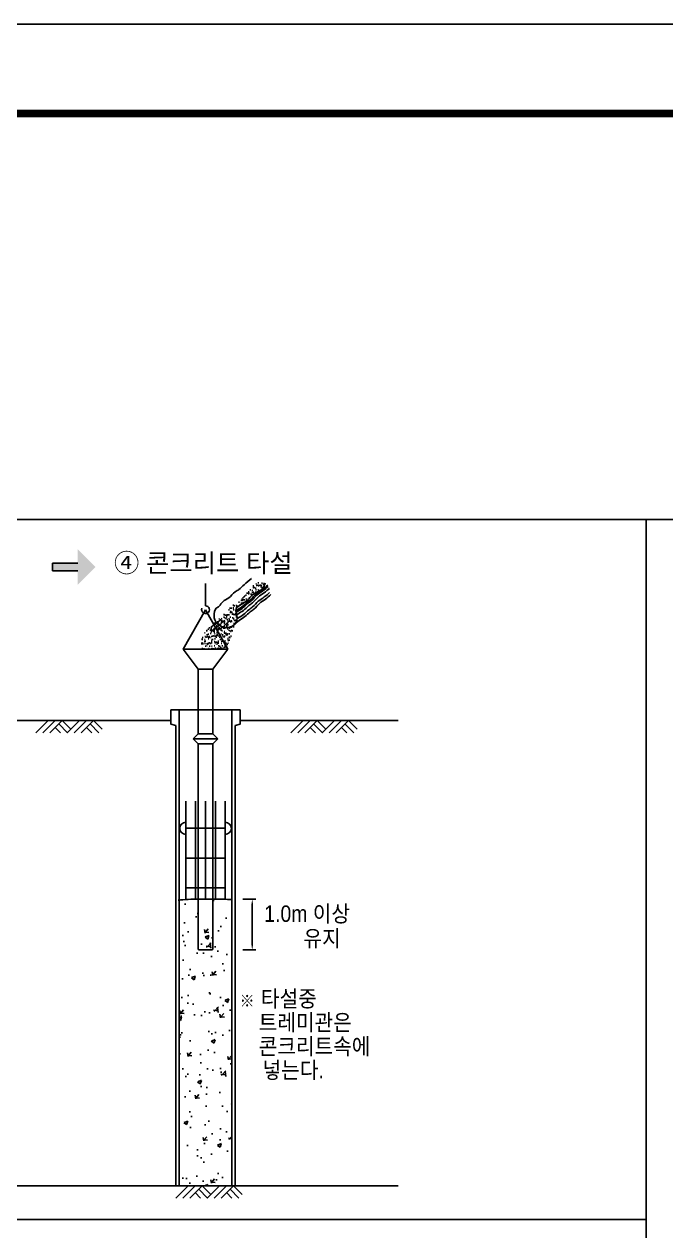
# Model space of a CAD drawing. Header units: millimetres. Extents: x 1073475 to 2890243, y -1340830 to -367733.
# Drawn here: x 2766748 to 2768041, y -370163 to -367733 of the extents above; entities that cross this region are included whole.
import ezdxf
from ezdxf.enums import TextEntityAlignment as Align

# ---------------------------------------------------------------- set-up
doc = ezdxf.new("R2010")
doc.units = ezdxf.units.MM
doc.header["$LTSCALE"] = 50
doc.linetypes.add('CENTER2', pattern=[28.575, 19.05, -3.175, 3.175, -3.175])
for name, color, linetype in [('1', 1, 'Continuous'), ('11', 11, 'Continuous'), ('2', 3, 'Continuous'), ('3', 3, 'Continuous'), ('4', 4, 'Continuous'), ('5', 6, 'CENTER2'), ('6', 6, 'Continuous'), ('7', 7, 'Continuous'), ('C-DIM', 7, 'Continuous'), ('C-DIM-1', 9, 'Continuous'), ('TEX', 3, 'Continuous'), ('TEXT', 3, 'Continuous'), ('단면', 4, 'Continuous')]:
    doc.layers.add(name, color=color, linetype=linetype)
doc.layers.add('defpoint', color=193, linetype='Continuous', plot=False)
doc.styles.add('RXHG', font='arial.ttf')
doc.styles.add('돋움', font='')
doc.styles.get('돋움').set_extended_font_data('Dotum')

# ---------------------------------------------------------------- blocks, each defined once
blk = doc.blocks.new('dbox')
at = {"layer": '11'}
blk.add_line((4288, 57600), (81088, 57600), dxfattribs=at)
at = {"layer": '11', "const_width": 150}
blk.add_lwpolyline([(81088, 1800), (4288, 1800), (4288, 57600), (81088, 57600)], close=True, dxfattribs=at)
at = {"layer": 'TEXT', "color": 7}
blk.add_line((0, 59400), (84100, 59400), dxfattribs=at)
at = {"layer": 'TEX', "color": 6, "linetype": 'Continuous', "style": 'RXHG', "width": 1}
for tag, p in [('일자', (76628, 15972)), ('축척', (76628, 13925)), ('설계번호', (76684, 12170))]:
    blk.add_attdef(tag, p, '', height=300, dxfattribs=at)
at = {"layer": 'TEX', "color": 7, "linetype": 'Continuous', "style": 'RXHG', "width": 1}
blk.add_attdef('파일명', (81840, 4453), '', height=300, rotation=90, dxfattribs=at)
at = {"layer": 'TEX', "linetype": 'Continuous', "style": 'RXHG', "width": 1}
for tag, p in [('도면명-1', (77799, 3389)), ('도면명-2', (77799, 2662))]:
    blk.add_attdef(tag, text='', height=400, dxfattribs=at).set_placement(p, align=Align.CENTER)
blk = doc.blocks.new('GRNDMRK')
at = {"color": 3}
for p, q in [((-6.41, -2.5), (-3.91, 0)), ((-5, -2.5), (-2.5, 0)), ((-3.59, -2.5), (-1.09, 0)), ((-1.09, 0), (0.67, -1.76)), ((-0.07, -2.5), (2.43, 0)), ((1.35, -2.5), (3.85, 0)), ((2.76, -2.5), (5.26, 0)), ((5.26, 0), (7.02, -1.76)), ((-2.5, -1.41), (-1.41, -2.5)), ((-1.79, -0.71), (0, -2.5)), ((3.85, -1.41), (4.93, -2.5)), ((4.55, -0.71), (6.35, -2.5))]:
    blk.add_line(p, q, dxfattribs=at)
blk = doc.blocks.new('A$C6A673AB1')
at = {"layer": '7'}
h = blk.add_hatch(dxfattribs=at)
h.set_pattern_fill('AR-SAND', color=256, scale=5.591015, style=0)
h.set_pattern_definition([(37.5, (4587.107, -1243.528), (-0.352197, 10.7729), [0, -8.498343, 0, -9.504725, 0, -9.0854]), (7.5, (4587.107, -1243.528), (9.89485, 15.77866), [0, -4.584632, 0, -7.65969, 0, -2.935283]), (327.5, (4580.23, -1243.528), (17.411213, 0.03164), [0, -2.795507, 0, -10.063827, 0, -13.138885]), (317.5, (4580.23, -1243.528), (16.8073, 4.907097), [0, -1.397754, 0, -6.597398, 0, -7.54787])])
edge = h.paths.add_edge_path()
edge.add_spline(control_points=[(603.4, 226.4), (607.6, 231.5), (610.3, 243.5), (600.3, 264.5), (630.4, 274.1), (643.3, 296.5), (666.5, 302.3), (670.5, 314.5), (671.8, 318.6)], knot_values=[1659.357713, 1659.357713, 1659.357713, 1659.357713, 1837.671814, 1943.109396, 2214.867342, 2429.273362, 2653.044431, 2762.581985, 2762.581985, 2762.581985, 2762.581985], degree=3, periodic=0)
edge.add_line((671.8, 318.6), (660.9, 322))
edge.add_line((660.9, 322), (646, 316))
edge.add_line((646, 316), (634.1, 303.6))
edge.add_line((634.1, 303.6), (627.9, 292.8))
edge.add_line((627.9, 292.8), (610.9, 275.7))
edge.add_line((610.9, 275.7), (595.6, 266.7))
edge.add_line((595.6, 266.7), (588.8, 258.4))
edge.add_line((588.8, 258.4), (577.5, 247.1))
edge.add_line((577.5, 247.1), (531.1, 204.4))
edge.add_line((531.1, 204.4), (524.4, 169.2))
edge.add_line((524.4, 169.2), (587.2, 169.2))
edge.add_line((587.2, 169.2), (603.4, 226.4))
at = {"layer": '7', "linetype": 'Continuous'}
h = blk.add_hatch(dxfattribs=at)
h.set_pattern_fill('AR-CONC', color=8, scale=0.5)
h.set_pattern_definition([(50, (767056.925, 304591.74), (91.0923345, -7.969543), [9.525, -104.775]), (355, (767056.92, 304591.74), (-17.621711, 95.528423), [7.62, -83.820292]), (100.451445, (767064.516, 304591.07), (73.470624, 87.558876), [8.095004, -89.045122]), (46.1842, (767056.92, 304617.14), (135.53952, -21.021164), [14.2875, -157.1625]), (96.635558, (767068.22, 304615.39), (118.702067, 123.713062), [12.142512, -133.567804]), (351.184151, (767056.92, 304617.14), (118.702067, 123.713062), [11.429984, -125.729866]), (21, (767069.625, 304610.79), (75.8071956, -51.132599), [9.525, -104.775]), (326, (767069.62, 304610.79), (30.901014, 92.093983), [7.62, -83.82]), (71.451445, (767075.94, 304606.53), (106.70821, 40.961384), [8.095004, -89.044969]), (37.5, (767056.925, 304591.737), (1.5443016, 42.2775194), [0, -82.804, 0, -85.09, 0, -84.1375]), (7.5, (767056.925, 304591.737), (33.4098313, 50.0902874), [0, -48.514, 0, -80.899, 0, -32.0675]), (327.5, (767028.604, 304591.737), (67.7952976, -2.864372), [0, -31.75, 0, -99.06, 0, -131.445]), (317.5, (767015.904, 304591.74), (74.0645907, 12.7132455), [0, -41.275, 0, -65.786, 0, -93.345])])
h.paths.add_polyline_path([(482.5, -397.1), (477.6, -397.6), (477.6, -1043.2), (596.2, -1043.2), (596.2, -729.3), (596.2, -729), (596.1, -726.3), (596, -723.7), (596, -721.1), (595.9, -718.4), (595.9, -715.8), (595.8, -713.1), (595.8, -710.5), (595.7, -707.9), (595.6, -705.2), (595.6, -702.6), (595.6, -699.9), (595.5, -697.3), (595.5, -694.7), (595.4, -692), (595.4, -689.4), (595.4, -686.7), (595.3, -684.1), (595.3, -681.5), (595.3, -678.8), (595.2, -676.2), (595.2, -673.5), (595.2, -670.9), (595.2, -668.3), (595.2, -665.6), (595.2, -663), (595.2, -660.3), (595.1, -657.7), (595.1, -655.1), (595.1, -652.4), (595.1, -649.8), (595.2, -647.1), (595.2, -644.5), (595.2, -641.9), (595.2, -639.2), (595.2, -636.6), (595.2, -633.9), (595.2, -631.3), (595.3, -628.7), (595.3, -626), (595.3, -623.4), (595.3, -620.7), (595.4, -618.1), (595.4, -615.5), (595.4, -612.8), (595.5, -610.2), (595.5, -607.5), (595.6, -604.9), (595.6, -602.3), (595.6, -599.6), (595.7, -597), (595.7, -594.3), (595.8, -591.7), (595.8, -589.1), (595.8, -586.4), (595.9, -583.8), (595.9, -581.1), (596, -578.5), (596, -575.8), (596.1, -573.2), (596.1, -570.6), (596.2, -567.9), (596.2, -565.3), (596.2, -562.6), (596.3, -560), (596.3, -557.4), (596.4, -554.7), (596.4, -552.1), (596.4, -549.4), (596.5, -546.8), (596.5, -544.2), (596.6, -541.5), (596.6, -538.9), (596.6, -536.2), (596.6, -533.6), (596.7, -531), (596.7, -528.3), (596.7, -525.7), (596.8, -523), (596.8, -520.4), (596.8, -517.8), (596.8, -515.1), (596.8, -512.5), (596.8, -509.8), (596.9, -507.2), (596.9, -504.5), (596.9, -501.9), (596.9, -499.3), (596.9, -496.6), (596.9, -494), (596.9, -491.3), (596.9, -488.7), (596.9, -486.1), (596.9, -483.4), (596.9, -480.8), (596.9, -478.1), (596.9, -475.5), (596.9, -472.9), (596.9, -470.2), (596.9, -467.6), (596.9, -464.9), (596.9, -462.3), (596.9, -459.7), (596.9, -457), (596.9, -454.4), (596.9, -451.7), (596.8, -449.1), (596.8, -446.5), (596.8, -443.8), (596.8, -441.2), (596.8, -438.5), (596.8, -435.9), (596.8, -433.2), (596.7, -430.6), (596.7, -428), (596.7, -425.3), (596.7, -422.7), (596.7, -420), (596.6, -417.4), (596.6, -414.8), (596.6, -412.1), (596.6, -409.5), (596.5, -406.8), (596.5, -404.2), (596.5, -401.6), (596.5, -398.9), (596.5, -396.3), (592.5, -396.1), (587.8, -396), (583.4, -395.9), (579.2, -395.9), (575.2, -395.8), (571.4, -395.8), (567.8, -395.8), (564.3, -395.8), (560.9, -395.8), (557.5, -395.8), (516.3, -395.8), (510.7, -395.8), (504.2, -395.8), (497.2, -396), (489.7, -396.4)])
at = {"layer": 'C-DIM-1', "ltscale": 0.2}
h = blk.add_hatch(color=0, dxfattribs=at)
h.dxf.hatch_style = 1
h.paths.add_polyline_path([(288.2, 355.4), (248.2, 395.4), (248.2, 364.1), (190.6, 364.1), (190.6, 346.7), (248.2, 346.7), (248.2, 315.4)])
at = {"layer": '1', "color": 4}
for p, q in [((621.2, -395.8), (650.6, -395.8)), ((642.5, -498.9), (642.5, -407.2)), ((621.2, -510.4), (650.6, -510.4))]:
    blk.add_line(p, q, dxfattribs=at)
for points in [[(640.6, -407.2), (644.4, -407.2), (642.5, -395.8)], [(640.6, -498.9), (644.4, -498.9), (642.5, -510.4)]]:
    blk.add_solid(points, dxfattribs=at)
at = {"layer": '2'}
for p, q in [((458.6, 32.1), (458.6, 0)), ((458.6, 32.1), (615.2, 32.1)), ((477.6, 32.1), (477.6, -1043.2)), ((596.2, 32.1), (596.2, -1043.2)), ((615.2, 32.1), (615.2, 0)), ((469.8, -2.8), (458.6, 0)), ((604, -2.8), (615.2, 0)), ((469.8, -2.8), (469.8, -1043.2)), ((604, -2.8), (604, -1043.2)), ((468.7, -1043.2), (602.9, -1043.2))]:
    blk.add_line(p, q, dxfattribs=at)
at = {"layer": '2', "color": 6}
for p, q in [((477.6, -1043.2), (477.6, -397.6)), ((596.2, -1043.2), (596.2, -396.3))]:
    blk.add_line(p, q, dxfattribs=at)
at = {"layer": '2'}
for points in [[(641.2, 329.2), (623.9, 315.1), (612.4, 304.2), (604.1, 299.1), (589.3, 285.1), (575.9, 276.7), (567.6, 266.5), (561.2, 262), (556.1, 244.8), (563.1, 227.5), (585.5, 218.6), (602.1, 224.9), (607.9, 246), (605.3, 257.6), (628.4, 277.4), (645.6, 294), (666.8, 307.4), (671.9, 318.9)], [(600.4, 223.5), (613, 234.5), (625.8, 242.9), (638, 253.7), (646.3, 260.1), (659.1, 272.9), (672.5, 282.5), (684.7, 292.7)], [(574.8, 239.1), (568.1, 233.5), (561.9, 227.3), (551.7, 221.1), (548.9, 212.7)], [(580.6, 234.8), (573.9, 229.2), (567.7, 223), (557.5, 216.8), (554.7, 208.4)], [(589, 231.2), (582.2, 225.5), (576, 219.4), (565.9, 213.2), (563.1, 204.7)]]:
    blk.add_spline(points, degree=3, dxfattribs=at)
for points, knots in [([(605.4, 255.9), (605.5, 256), (609.8, 259), (619.5, 263.9), (628.9, 274.6), (641.5, 282.8), (650.7, 295.1), (665.5, 303.6), (673.5, 310.8), (677.5, 314.4)], [145.327095, 145.327095, 145.327095, 145.327095, 149.799586, 286.261499, 432.098359, 525.921469, 687.706524, 835.338156, 977.427867, 977.427867, 977.427867, 977.427867]), ([(606.1, 252.6), (606.4, 252.8), (610.8, 256), (620.7, 261), (630.1, 271.7), (642.7, 279.9), (651.9, 292.2), (666.7, 300.6), (674.7, 307.9), (678.7, 311.4)], [140.09128, 140.09128, 140.09128, 140.09128, 149.799586, 286.261499, 432.098359, 525.921469, 687.706524, 835.338156, 977.427867, 977.427867, 977.427867, 977.427867]), ([(607.7, 247.1), (608.4, 247.6), (613.2, 251.2), (623.6, 256.4), (633, 267.1), (645.6, 275.3), (654.8, 287.7), (669.6, 296.1), (677.6, 303.4), (681.6, 306.9)], [124.927164, 124.927164, 124.927164, 124.927164, 149.799586, 286.261499, 432.098359, 525.921469, 687.706524, 835.338156, 977.427867, 977.427867, 977.427867, 977.427867]), ([(608.2, 237.9), (608.9, 238.4), (613.6, 241.9), (623.9, 247.1), (633.3, 257.8), (645.9, 266), (655.1, 278.3), (669.9, 286.8), (678, 294), (681.9, 297.6)], [126.767466, 126.767466, 126.767466, 126.767466, 149.799586, 286.261499, 432.098359, 525.921469, 687.706524, 835.338156, 977.427867, 977.427867, 977.427867, 977.427867]), ([(474.9, -397.9), (474.9, -397.9), (492.2, -395.8), (514.5, -395.8), (536.9, -395.8), (559.3, -395.8), (581.6, -395.8), (597.5, -396.3)], [44.97813, 44.97813, 44.97813, 44.97813, 195.670363, 338.98706, 474.971032, 899.487658, 1316.787244, 1316.787244, 1316.787244, 1316.787244])]:
    blk.add_open_spline(points, degree=3, knots=knots, dxfattribs=at)
at = {"layer": '3'}
for p, q in [((0, 8.4), (458.6, 8.4)), ((615.2, 8.4), (972.6, 8.4))]:
    blk.add_line(p, q, dxfattribs=at)
at = {"layer": '4'}
for p, q in [((492.2, -235.5), (581.6, -235.5)), ((492.2, -302.6), (581.6, -302.6)), ((492.2, -369.7), (581.6, -369.7))]:
    blk.add_line(p, q, dxfattribs=at)
for points in [[(492.2, -221.8, 1), (492.2, -249.2)], [(581.6, -221.8, -1), (581.6, -249.2)]]:
    blk.add_lwpolyline(points, format="xyb", close=True, dxfattribs=at)
at = {"layer": '4', "color": 0, "ltscale": 0.2}
blk.add_lwpolyline([(972.6, -1043.2), (-1531.7, -1043.2)], dxfattribs=at)
at = {"layer": '5'}
for p, q in [((492.2, -173.8), (492.2, -395.8)), ((514.5, -173.8), (514.5, -395.8)), ((536.9, -173.8), (536.9, -395.8)), ((559.3, -173.8), (559.3, -395.8)), ((581.6, -173.8), (581.6, -395.8))]:
    blk.add_line(p, q, dxfattribs=at)
at = {"layer": '6'}
for p, q in [((536.9, 267.4), (536.9, 317.5)), ((486.6, 169.2), (536.9, 258.6)), ((536.9, 258.6), (587.2, 169.2)), ((486.6, 169.2), (587.2, 169.2)), ((520.1, 124.4), (486.6, 169.2)), ((553.7, 124.4), (587.2, 169.2)), ((520.1, 124.4), (553.7, 124.4)), ((520.1, -22.2), (520.1, 124.4)), ((553.7, -22.2), (553.7, 124.4)), ((509, -33.4), (520.1, -22.2)), ((520.1, -22.2), (553.7, -22.2)), ((564.9, -33.4), (553.7, -22.2)), ((509, -33.4), (564.9, -33.4)), ((520.1, -44.6), (509, -33.4)), ((520.1, -395.8), (520.1, -44.6)), ((520.1, -44.6), (553.7, -44.6)), ((564.9, -33.4), (553.7, -44.6)), ((553.7, -395.8), (553.7, -44.6)), ((520.1, -395.8), (520.1, -507.6)), ((553.7, -395.8), (553.7, -507.6)), ((550.9, -510.4), (522.9, -510.4))]:
    blk.add_line(p, q, dxfattribs=at)
blk.add_circle((536.9, 258.6), 3.051e-13, dxfattribs=at)
for centre, radius, start, end in [((536.9, 258.6), 8.8, 156.3383, 90), ((522.9, -507.6), 2.8, 180, 270), ((550.9, -507.6), 2.8, 270, 0)]:
    blk.add_arc(centre, radius, start, end, dxfattribs=at)
at = {"layer": '7'}
blk.add_line((577.5, 247.1), (577.5, 247.1), dxfattribs=at)
at = {"layer": 'C-DIM-1', "color": 0, "ltscale": 0.2}
for points in [[(190.6, 364.1), (248.2, 364.1)], [(190.6, 364.1), (190.6, 346.7)], [(190.6, 346.7), (248.2, 346.7)]]:
    blk.add_lwpolyline(points, dxfattribs=at)
at = {"layer": '2', "xscale": 11.18202967954347, "yscale": 11.18202967954347, "zscale": 11.18202967954347}
blk.add_blockref('GRNDMRK', (541.5, -1043.2), dxfattribs=at)
at = {"layer": '3', "xscale": 11.18202967954347, "yscale": 11.18202967954347, "zscale": 11.18202967954347}
for p in [(225, 8.4), (801.2, 8.4)]:
    blk.add_blockref('GRNDMRK', p, dxfattribs=at)
at = {"layer": 'C-DIM', "style": '돋움'}
blk.add_text('④ 콘크리트 타설', height=42, dxfattribs=at).set_placement((329.9, 343.4))
at = {"layer": 'TEXT', "style": '돋움', "width": 0.9}
for s, height, p in [('1.0m 이상 ', 37.27, (669.7, -447)), ('유지', 37.27, (758.4, -502.9)), ('타설중', 37.27, (662.2, -639.1)), ('※ ', 27.26, (614.2, -639.1)), ('  트레미관은', 37.27, (632.7, -692.9)), ('  콘크리트속에', 37.27, (632.7, -746.8)), ('넣는다.', 37.27, (665.8, -800.6))]:
    blk.add_text(s, height=height, dxfattribs=at).set_placement(p)

msp = doc.modelspace()

# ---------------------------------------------------------------- linework, layer by layer
at = {"color": 4, "ltscale": 0.2}
msp.add_line((2764800.9, -368730.6), (2771280.9, -368730.6), dxfattribs=at)
msp.add_lwpolyline([(2764800.9, -370140.2), (2768000.9, -370140.2)], dxfattribs=at)
at = {"layer": 'defpoint'}
msp.add_line((2768000.9, -372810.6), (2768000.9, -368730.6), dxfattribs=at)

# ---------------------------------------------------------------- block references
at = {"xscale": 0.1, "yscale": 0.1, "zscale": 0.1}
msp.add_blockref('dbox', (2764092.7, -373673.1), dxfattribs=at)
at = {"layer": '단면', "ltscale": 0.2, "xscale": 0.8910000000000001, "yscale": 0.8910000000000001, "zscale": 0.8910000000000001}
msp.add_blockref('A$C6A673AB1', (2766635.3, -369142.7), dxfattribs=at)

doc.saveas('drawing.dxf')
